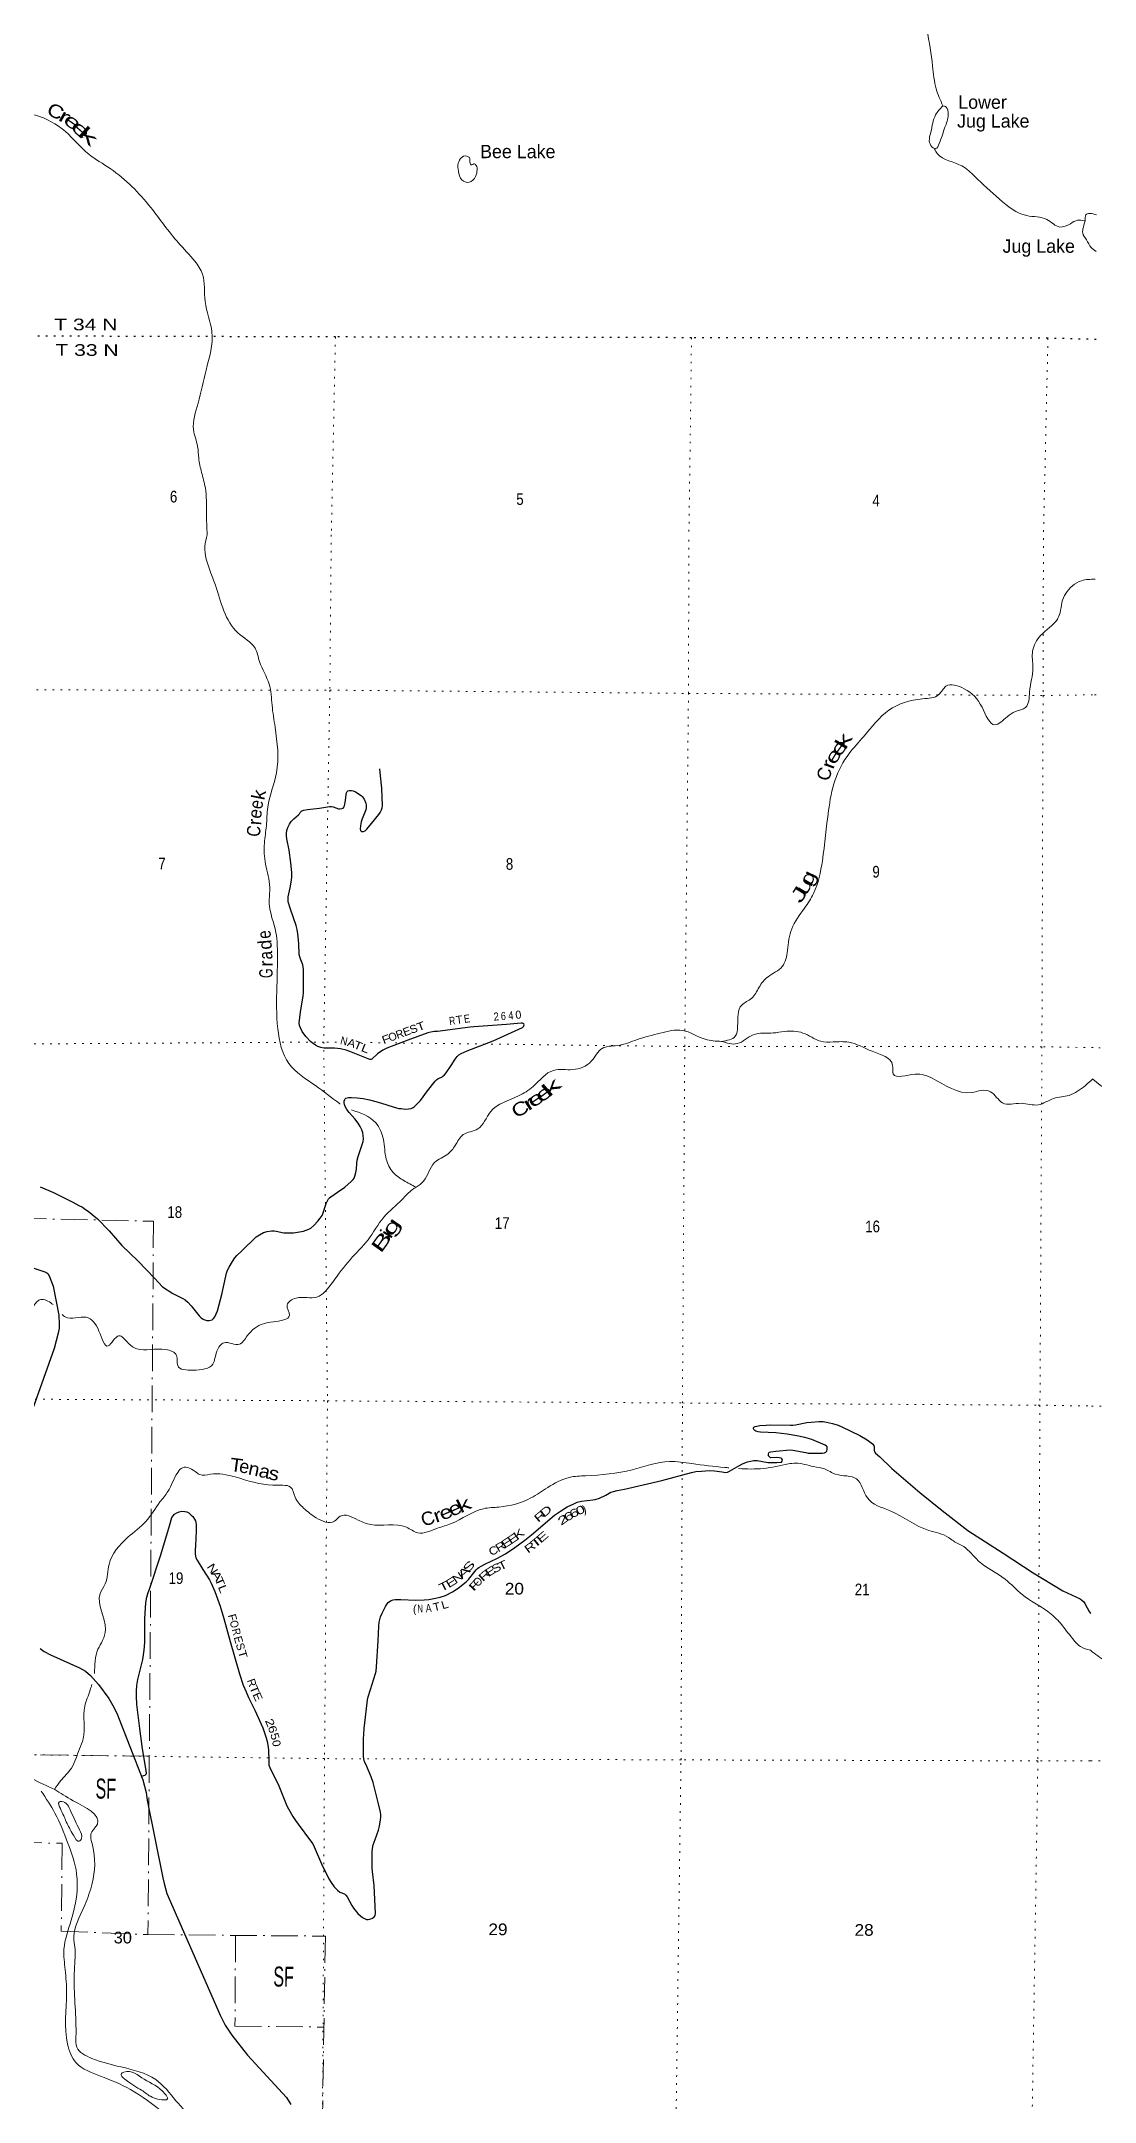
# Model space of a CAD drawing. Header units: feet. Extents: x -1048576 to 137166, y -268550 to 2097152.
# Drawn here: x -107717 to -91916, y 298191 to 329090 of the extents above; entities that cross this region are included whole.
import ezdxf
from ezdxf.enums import TextEntityAlignment as Align

# ---------------------------------------------------------------- set-up
doc = ezdxf.new("R2010")
doc.units = ezdxf.units.FT
doc.header["$LTSCALE"] = 80
doc.linetypes.add('DOT_DASHED', pattern=[7.7, 5, -1.2, 0.3, -1.2])
doc.linetypes.add('DOTTED', pattern=[1.5, 0.3, -1.2])
for name, color, linetype, lineweight in [('29', 7, 'Continuous', 25), ('39', 7, 'Continuous', 13), ('44', 7, 'DOT_DASHED', 13), ('6', 7, 'DOTTED', 25), ('7', 7, 'DOTTED', 13)]:
    doc.layers.add(name, color=color, linetype=linetype, lineweight=lineweight)
doc.layers.add('30', color=7, linetype='Continuous')
doc.layers.add('41', color=7, linetype='Continuous')

msp = doc.modelspace()

# ---------------------------------------------------------------- linework, layer by layer
at = {"layer": '29'}
for points in [[(-103723.54, 317571.69), (-103545.05, 317591.52), (-103392.78, 317612.29), (-103361.87, 317613.79), (-103336.36, 317608.23), (-103258.54, 317581.17), (-103237.71, 317577.37), (-103207.92, 317582.34), (-103189.58, 317588.78), (-103174.81, 317607.17), (-103161.57, 317651.87), (-103153.09, 317704.68), (-103145.79, 317795.35), (-103140.04, 317817.41), (-103128.45, 317838.93), (-103117.6, 317848.89), (-103093.69, 317855.48), (-103063.89, 317855.48), (-103036.82, 317848), (-103000.99, 317832.31), (-102920.03, 317781.13), (-102901.66, 317762.78), (-102873.52, 317723.05), (-102849.44, 317665.42), (-102843.72, 317635.31), (-102842.07, 317598.89), (-102850.98, 317566.45), (-102902.4, 317428.87), (-102916.56, 317383.69), (-102929.8, 317322.44), (-102934.29, 317272.4), (-102928.15, 317254.57), (-102911.17, 317241.25), (-102885.11, 317239.67), (-102858.35, 317249.45), (-102833.79, 317274.43), (-102765.51, 317359.26), (-102651.47, 317496.6), (-102633.48, 317524.4), (-102611.96, 317564.13), (-102602.03, 317593.93), (-102598.48, 317622), (-102609.14, 317887.12), (-102630.71, 318073.81), (-102637.1, 318177.1)], [(-103353.58, 313989.61), (-103479.4, 313991.75), (-103524.1, 314000.02), (-103570.45, 314014.92), (-103605.21, 314033.13), (-103639.81, 314058.48), (-103674.74, 314087.76), (-103749.24, 314163.91), (-103800.95, 314240.11), (-103828.7, 314293.03), (-103843.59, 314331.11), (-103850.22, 314367.53), (-103828.69, 314536.15), (-103789.93, 314771.19), (-103785.66, 314819.46), (-103784.75, 315027.65), (-103782.35, 315170.4), (-103786.43, 315205.54), (-103793.94, 315238.28), (-103824.88, 315316.06), (-103840.29, 315362.44), (-103846.26, 315395.64), (-103854.57, 315557.61), (-103870.09, 315705.11), (-103878.36, 315768.02), (-103893.27, 315829.8), (-103977.44, 316073.32), (-104010.8, 316186.84), (-104012.57, 316220.09), (-104010.8, 316259.68), (-103982.11, 316392.78), (-103961.14, 316511.3), (-103957.93, 316559.64), (-103959.48, 316627.18), (-103974.66, 316768.39), (-103998.1, 316959.19), (-104032.36, 317130.18), (-104037.28, 317173.45), (-104040.59, 317221.46), (-104033.91, 317255.53), (-104020.73, 317300.92), (-103992.16, 317349), (-103966.1, 317388.66), (-103930.75, 317427.61), (-103857.88, 317487.63), (-103841.94, 317506.19), (-103832.36, 317523.08), (-103820.42, 317537.64), (-103807.21, 317548.44), (-103779.03, 317560.82), (-103723.54, 317571.69)], [(-102887.23, 312683.4), (-102893.37, 312718.75), (-102908.27, 312768.41), (-102933.03, 312814.39), (-102962.9, 312864.43), (-103015.72, 312930.54), (-103097.19, 313024.42), (-103135.07, 313073), (-103156.62, 313113.46), (-103169.83, 313144.19), (-103172.74, 313170.63), (-103173.14, 313193.85), (-103164.86, 313218.68), (-103158.24, 313230.27), (-103146.06, 313238.37), (-103108.58, 313248.48), (-103062.83, 313249.51), (-102976.15, 313246.82), (-102889.61, 313235.17), (-102792.4, 313215.37), (-102698.04, 313190.54), (-102615.3, 313166.66), (-102439.56, 313109.8), (-102390.13, 313096.18), (-102352.06, 313087.9), (-102319.23, 313085.24), (-102259.35, 313077.97), (-102208.33, 313079.22), (-102166.65, 313087.9), (-102140.16, 313099.49), (-102122.29, 313112.48), (-102029.95, 313208.17), (-101925.86, 313349.91), (-101810.74, 313496.79), (-101790.57, 313516.8), (-101764.39, 313533.21), (-101724.66, 313549.76), (-101709.76, 313558.04), (-101691.55, 313571.28), (-101668.37, 313589.49), (-101641.3, 313622.55), (-101568.78, 313729.06), (-101506.72, 313825.84), (-101476.34, 313867.6), (-101451.86, 313890.54), (-101416.75, 313910.64), (-101326.46, 313950.68), (-100937.16, 314102.33), (-100499.64, 314302.76), (-100484.76, 314317.87), (-100478.13, 314327.8), (-100472.37, 314338.59), (-100478.13, 314354.29), (-100489.91, 314362.01), (-100498.8, 314365.06), (-100521.17, 314365.88), (-100738.5, 314345.74), (-101226.57, 314312.85), (-101282.66, 314307.94), (-101774.66, 314239.68), (-101825.64, 314238.41), (-101873.96, 314231.14), (-101918.34, 314220.2), (-102217.72, 314110.18), (-102533.08, 313992.24), (-102592.1, 313960.29), (-102671.6, 313904.28), (-102759.31, 313824.59), (-102774.2, 313819.59), (-102787.7, 313821.58), (-103086.43, 313941.49), (-103143.35, 313958.64), (-103227.78, 313978.5), (-103318.83, 313990.09), (-103353.58, 313989.61)], [(-107151.87, 311631.3), (-107099.79, 311604.65), (-107050.5, 311572.75), (-107010.4, 311545.06), (-106873.78, 311430.97), (-106698.36, 311252.87), (-106508.33, 311031.8), (-106270.09, 310802.92), (-106015.08, 310535.04), (-105898.23, 310413.62), (-105744.27, 310313.08), (-105595.41, 310238.99), (-105558.58, 310215.76), (-105515.54, 310182.66), (-105468.12, 310127.29), (-105367.56, 310002.41), (-105346.69, 309977.38), (-105316.89, 309945.93), (-105298.68, 309929.38), (-105275.56, 309920.27), (-105234.12, 309906.2), (-105199.35, 309904.55), (-105154.66, 309916.13), (-105131.48, 309934.34), (-105111.62, 309960.83), (-105075.2, 310053.53), (-105007.54, 310294.55), (-104947.09, 310571.25), (-104936.14, 310614.72), (-104921.25, 310659.41), (-104899.85, 310704.94), (-104850.07, 310793.51), (-104813.92, 310847.33), (-104785.5, 310881.24), (-104715.32, 310948.85), (-104491.59, 311159.03), (-104444.49, 311190.81), (-104383.24, 311223.91), (-104326.99, 311242), (-104264.08, 311249.83), (-104221.01, 311252.06), (-104191.44, 311247.21), (-104079.18, 311222.94), (-104037.25, 311218.95), (-103967.73, 311220.61), (-103935.71, 311223.83), (-103783.3, 311248.63), (-103742.59, 311260.34), (-103704.52, 311275.23), (-103674.63, 311293.21), (-103626.71, 311331.52), (-103567.88, 311396.46), (-103532.35, 311440.78), (-103505.87, 311478.85), (-103493.2, 311506.93), (-103441.2, 311660.66), (-103428.06, 311692.41), (-103408.2, 311728.82), (-103394.95, 311745.38), (-103372.86, 311763.27), (-103271.39, 311832.36), (-103163.71, 311905.26), (-103069.72, 311990.78), (-103039.04, 312020.18), (-103025.47, 312041.73), (-103014.21, 312073.15), (-102999.31, 312124.47), (-102990.34, 312175.85), (-102984.41, 312268.49), (-102977.48, 312308.76), (-102964.54, 312364.5), (-102949.56, 312410.82), (-102902.26, 312546.53), (-102890.06, 312589.63), (-102883.44, 312631.01), (-102887.23, 312683.4)], [(-107733.81, 311910.9), (-107532.36, 311824.57), (-107244.67, 311678.78), (-107151.87, 311631.3)], [(-108252.53, 310832.39), (-107661.2, 310637.33), (-107632.12, 310622.93), (-107619.08, 310609.87), (-107596.56, 310574.82), (-107537.85, 310423.47), (-107452.54, 309985.44), (-107447.31, 309848.41), (-107448.4, 309790.76), (-107464.28, 309718.9), (-107522.47, 309486.63), (-108028.91, 308066.52)], [(-96479.85, 308335.56), (-96443.88, 308336.92), (-96402.5, 308343.55), (-96233.9, 308377.2), (-96170.74, 308383.28), (-96056.51, 308393.21), (-95988.97, 308390.58), (-95942.29, 308381.62), (-95849.59, 308361.76), (-95766.69, 308336.08), (-95708.88, 308312.09), (-95438.79, 308184.8), (-95329.8, 308118.4), (-95248.68, 308058.81), (-95228.82, 308033.97), (-95223.02, 308005.23), (-95223.85, 307959.48), (-95219.36, 307938.41), (-95203.98, 307919.75), (-95139.18, 307864.79), (-94957.71, 307686.46), (-94538.21, 307329.79), (-94204.58, 307057.06), (-93819.36, 306758.21), (-93288.24, 306415.69), (-92840.11, 306124.67), (-92397.31, 305854.06), (-92136.99, 305733.51), (-92108.37, 305714.74), (-92082.02, 305689.09), (-92063.67, 305663.43), (-92030.74, 305598.32), (-92000.35, 305544.68), (-91985.86, 305522.72), (-91976.63, 305514.2)], [(-96979.65, 307807.98), (-96819.11, 307777.94), (-96683.78, 307777.09), (-96614.82, 307784.7), (-96602.8, 307795.61), (-96599.46, 307818.5), (-96607.77, 307832.02), (-96620.78, 307843.52), (-96647.5, 307848.58), (-96697.31, 307850.33), (-96778.23, 307847.19), (-96796.48, 307860.17), (-96807.48, 307876.54), (-96811.38, 307889.96), (-96810.57, 307902.92), (-96806.42, 307923.07), (-96797.3, 307934.77), (-96774.96, 307939.63), (-96699.95, 307945.4), (-96483.05, 307965.86), (-96447.19, 307962.8), (-96248.15, 307925.05), (-96215.43, 307919.76), (-95999.91, 307918.1), (-95972.09, 307921.42), (-95950.9, 307932.5), (-95937.32, 307947.9), (-95929.13, 307976.17), (-95929.05, 308000.88), (-95932.36, 308014.12), (-95939.57, 308023.03), (-95958.84, 308035.64), (-96160.18, 308123.95), (-96263.44, 308153.17), (-96382.47, 308178.46), (-96529.96, 308201.18), (-96698.08, 308222.19), (-96928.01, 308232.52), (-96963.68, 308235.94), (-97000.28, 308245.23), (-97016.65, 308257.46), (-97027.66, 308270.47), (-97034.86, 308283.95), (-97032.77, 308296.92), (-97028.24, 308308.78), (-97011.79, 308318.4), (-96942.16, 308331.96), (-96845.4, 308338.66), (-96778.27, 308341.89), (-96479.78, 308337.58)], [(-102707.13, 301121.75), (-102724.13, 301435.6), (-102751, 301645.75), (-102753.03, 301699.35), (-102755.97, 301738.45), (-102754.77, 301931.81), (-102749.35, 301986.75), (-102737.76, 302046.35), (-102707.37, 302126.12), (-102656.65, 302266.52), (-102641.67, 302323.81), (-102628.5, 302420.47), (-102623.54, 302458.55), (-102623.47, 302492.9), (-102628.5, 302533.04), (-102659.89, 302659.93), (-102739.28, 302980.06), (-102767.56, 303064.42), (-102850.61, 303254.88), (-102866.89, 303291.21), (-102880.14, 303332.73), (-102883.44, 303369.02), (-102881.79, 303638.85), (-102879.17, 303696.45), (-102871.85, 303789.49), (-102830.46, 304175.22), (-102821.96, 304219.8), (-102812.25, 304264.61), (-102776.09, 304371.73), (-102704.65, 304612.24), (-102695.39, 304649.71), (-102688.1, 304714.88), (-102662.84, 305105.24), (-102655.07, 305321.19), (-102646.72, 305385.33), (-102626.85, 305464.79), (-102605.51, 305519.47), (-102554.01, 305617.08), (-102529.82, 305658.19), (-102512.63, 305676.68), (-102476.21, 305704.82), (-102436.7, 305719.49), (-102406.68, 305724.69), (-102323.35, 305725.51), (-102099.47, 305715.4), (-101974.62, 305719.72), (-101901.78, 305724.69), (-101827.94, 305737.93), (-101734.59, 305759.45), (-101654.56, 305784.21), (-101550.84, 305837.26), (-101462.71, 305894.49), (-101343.91, 305987.9), (-101306.52, 306024.24), (-101191.61, 306166.68), (-101173.4, 306188.2), (-101154.65, 306202.65), (-101118.77, 306224.62), (-101053.75, 306255.59), (-100885.18, 306336.4), (-100756.24, 306408.38), (-100612.54, 306502.37), (-100464.89, 306610.34), (-100365.33, 306691.48), (-100017.21, 306990.12), (-99930.18, 307049.02), (-99829.2, 307113.58), (-99730.3, 307159.61), (-99678.55, 307181.45), (-99615.86, 307195.9), (-99529.57, 307209.59), (-99445.14, 307216.22), (-99410.85, 307222.85), (-99345.82, 307242.7), (-99246.89, 307287.65), (-99172, 307330.44), (-99135.76, 307344.27), (-99077.64, 307358.58), (-98966.85, 307378.58), (-98410.74, 307506.02), (-97965.96, 307627.37), (-97900.64, 307640), (-97815.71, 307648.22), (-97695.37, 307656.55), (-97617.55, 307653.19), (-97502.98, 307636.93), (-97480.17, 307631.72), (-97448.71, 307628.41), (-97422.28, 307634.01), (-97392.43, 307646.62), (-97255.22, 307729.02), (-97192.12, 307760.84), (-97125.86, 307786.99), (-97077.9, 307798.92), (-97029.89, 307807.19), (-96979.65, 307807.98)], [(-106210.53, 303072.38), (-106178.04, 303084.04), (-106159.49, 303090.93), (-106141.28, 303102.51), (-106137.97, 303120.72), (-106147.96, 303190.06), (-106197.96, 303484.89), (-106239.61, 303787.5), (-106281.09, 304150.72), (-106288.84, 304272.25), (-106286.96, 304349.04), (-106280.34, 304435.12), (-106265.64, 304524.02), (-106194.29, 304822.55), (-106181.02, 304895.33), (-106171.09, 304963.2), (-106164.9, 305078.13), (-106162.28, 305431.69), (-106154.24, 305599.12), (-106146.26, 305673.38), (-106131.37, 305756.15), (-106111.5, 305825.67), (-106094.95, 305878.65), (-105921.71, 306390.98), (-105794.84, 306828.96), (-105756.11, 306950.83), (-105737.38, 306979.49), (-105715.86, 307004.32), (-105684.76, 307025.05), (-105649.64, 307039.08), (-105608.26, 307047.36), (-105564.85, 307044.97), (-105533.76, 307037.43), (-105502.31, 307022.53), (-105465.85, 306988.85), (-105444.37, 306967.9), (-105416.23, 306928.17), (-105402.99, 306904.99), (-105397.07, 306879.26), (-105391.4, 306847.05), (-105391.48, 306753.77), (-105405.44, 306534), (-105406.3, 306466.31), (-105406.3, 306401.75), (-105397.93, 306349.83), (-105379.81, 306310.7), (-105295.22, 306172.33), (-105194.4, 306016.04), (-105169.31, 305965.7), (-105114.94, 305843.88), (-105034.22, 305621.32), (-104977.54, 305436.65), (-104883.55, 305092.48), (-104741.43, 304606.39), (-104686.18, 304440.09), (-104644.08, 304336.13), (-104606.72, 304254.68), (-104512.43, 304064.62), (-104392.74, 303797.59), (-104366.69, 303724.95), (-104341.86, 303650.46), (-104326.96, 303592.52), (-104317.15, 303540.24), (-104308.75, 303470.02), (-104303.45, 303303.3), (-104305.44, 303266.4), (-104301.81, 303236.56), (-104290.54, 303203.5), (-104155.32, 302928.14), (-104032.76, 302628.67), (-104007.45, 302582.71), (-103942.9, 302466.84), (-103903.16, 302407.24), (-103864.79, 302355.86), (-103676.38, 302105.96), (-103645.23, 302056.93), (-103623.4, 302016.57), (-103514.53, 301759.18), (-103405.42, 301534.97), (-103366.82, 301476.9), (-103322.12, 301415.65), (-103274.24, 301362.51), (-103237.7, 301336.19), (-103169.82, 301308.05), (-103147.51, 301291.24), (-103128.44, 301266.66), (-103058.27, 301132.41), (-103032.42, 301094.5), (-102969.52, 301016.7), (-102928.46, 300978.19), (-102898.34, 300955.44), (-102870.19, 300937.24), (-102837.54, 300922.36), (-102812.25, 300922.34), (-102774.18, 300932.27), (-102747.59, 300945.8), (-102722.76, 300964.01), (-102709.98, 300986.46), (-102704.65, 301013.38), (-102707.13, 301121.75)], [(-107730.22, 304987.8), (-107672.36, 304943.48), (-107578.8, 304893.11), (-107142.8, 304697.84), (-107054.86, 304647.6), (-106976.59, 304582.33), (-106856.01, 304447.86), (-106700.39, 304236.06), (-106640.67, 304135.24), (-106583.09, 304018.16), (-106190.39, 303021.25), (-106142.75, 302827.68), (-106125.43, 302714.43), (-105891.86, 301547.71), (-105873.14, 301465.74), (-105831.03, 301315.6), (-105033.75, 299491.4), (-104955.59, 299337.98), (-104857.84, 299190.79), (-104623.43, 298888.24), (-104037.56, 298253.01), (-103974.98, 298152.27)]]:
    msp.add_lwpolyline(points, dxfattribs=at)
at = {"layer": '39'}
for points in [[(-139726.18, 284721.75), (-139786.61, 284683.23), (-139865.18, 284636.58), (-139935.68, 284589.96), (-139981.99, 284555.51), (-140024.23, 284506.92), (-140030.24, 284490.75), (-140030.24, 284490.75), (-140086.75, 284492.64)], [(-95360.47, 338352.7), (-95391.88, 338068.55), (-95310.77, 337745.54), (-95346.72, 337095), (-95405.46, 336639.01), (-95415.47, 336194.28), (-95411.18, 335870.63), (-95443.73, 335634.61), (-95399, 335199), (-95348.96, 334609.61), (-95312.87, 334030.57), (-95225.86, 333586.12), (-95023.13, 333281.14), (-94765.57, 332878.11), (-94699.1, 332640.3), (-94620.28, 332414.41), (-94447.74, 332229.29), (-94292.46, 331983.82), (-94241.75, 331544.06), (-94303.25, 331158.91), (-94399.94, 330165.66), (-94481.96, 329651.45), (-94432.36, 329262.27), (-94349.18, 328716.77), (-94294.7, 328374.01), (-94194.12, 328121.44)], [(-112576.47, 327811.16), (-112210.91, 327905.7), (-111973.51, 328180.51), (-111664.18, 328520.76), (-111410.16, 328595.06), (-110952.85, 328621.21), (-110315.23, 328557.15), (-110073.14, 328530.55), (-109763.54, 328436), (-109051.08, 328374.64), (-108456.73, 328264.85), (-108154.87, 328077.41), (-107804.85, 327982.13), (-107354.47, 327735.39), (-107004.77, 327397.43), (-106681.23, 327179.27), (-106075.14, 326598.07), (-105662.14, 326070.9), (-105412.47, 325791.37), (-105298.72, 325597.2), (-105259.58, 325187.99), (-105156.61, 324731.11), (-105243.73, 324158.34), (-105363.85, 323660.99), (-105433.61, 323265.87), (-105371.43, 323013.98), (-105354.39, 322837.73), (-105311.73, 322624.62), (-105255.28, 322391.04), (-105237.83, 322012.55), (-105228.13, 321690.02)], [(-94194.12, 328121.44), (-94303.73, 327983.87), (-94375.03, 327728.32), (-94374.63, 327526.08), (-94304.7, 327480.33), (-94248.76, 327556.17), (-94163.53, 327799.34), (-94113.6, 327990.56), (-94145.95, 328102.37), (-94194.4, 328122.15)], [(-101460.56, 327141.94), (-101408.33, 327011.58), (-101297.8, 326975.21), (-101203.25, 327062.49), (-101179.27, 327159.13), (-101194.24, 327226.13), (-101230.18, 327251.05), (-101258.76, 327235.38), (-101290.4, 327274.38), (-101287.4, 327328.93), (-101353.36, 327370.56), (-101443.47, 327305.44), (-101464.51, 327259.31), (-101460.56, 327141.94)], [(-94321.01, 327472.53), (-94275.77, 327402.96), (-93911.15, 327220.45), (-93713.89, 327061.19), (-93346.01, 326722.9), (-92936.08, 326474.87), (-92633.91, 326416.85), (-92439.86, 326304.15), (-92281.29, 326353.88), (-92175.27, 326404.55), (-92069.42, 326396.85)], [(-91890.83, 326484.37), (-91993.53, 326506.44), (-92050.47, 326487.25), (-92059.5, 326434.83), (-92088.21, 326299.85), (-92097.85, 326213.06), (-92041.03, 326112.95), (-91970.36, 325996.4), (-91893.53, 325937.92)], [(-103232.69, 313153.94), (-103243.4, 313161.55), (-103604.35, 313430.75), (-104001.54, 313758.58), (-104168.09, 314279.74), (-104177.61, 315537.43), (-104197.42, 315727.23), (-104297.49, 316165.5), (-104288.93, 316401.67), (-104352.84, 316749.02), (-104370.36, 317066), (-104339.53, 317326.35), (-104318.76, 317604.9), (-104188.45, 318119.42), (-104209.25, 318801.79), (-104255.02, 319132.95), (-104298.8, 319449.98), (-104443.51, 319789.42), (-104509.75, 319987.38), (-104765.76, 320218.03), (-105103.59, 320931.31), (-105181.92, 321141.42), (-105261.93, 321513.02), (-105228.13, 321690.02)], [(-97514.58, 314093), (-97307.73, 314169.21), (-97273.09, 314318.53), (-97209.82, 314637.37), (-97062.18, 314738.01), (-96950.76, 314903.32), (-96817.14, 315062.54), (-96604.77, 315213.52), (-96525.51, 315455.61), (-96462.23, 315780.5), (-96269.73, 316091), (-96133.96, 316310.78), (-96001.68, 316801.07), (-95909.24, 317553.87), (-95811.36, 318011.93), (-95598.47, 318411.22), (-95385.91, 318659.1), (-95003.37, 319060.07), (-94500.15, 319228.64), (-94255.64, 319292.75), (-94148.34, 319417.7), (-93875.77, 319380.82), (-93607.74, 319103.72), (-93416.42, 318838.89), (-93232.39, 318957.63), (-93104.99, 319040.14), (-92955.41, 319100.41), (-92894.35, 319330.42), (-92845.13, 319693.7), (-92848.65, 319948.06), (-92729.02, 320177.96), (-92478.07, 320425.77), (-92437.49, 320518.55), (-92408.9, 320673.93), (-92250.86, 320921.93), (-92117.4, 321000.39), (-91913.17, 321021.19)], [(-91945.91, 313527.84), (-91488.81, 313294.92), (-91266.85, 313355.23), (-91002.54, 313362.99), (-90609.07, 313467.5), (-90029.99, 313553.62), (-89233, 313681.88), (-88682.21, 313642.86), (-88048.72, 313583.55), (-87467.64, 313623.23), (-86860.28, 313790.08), (-86361.93, 313795.54), (-85702.13, 313944.15), (-85599.21, 313984.41), (-85419.7, 313861.04), (-85084.85, 313670.85), (-84826.63, 313595.84), (-84616.85, 313478.48), (-84396.94, 313449.95), (-84183.09, 313433.54), (-83656.51, 313392.53), (-83081.56, 313246.47), (-81972.03, 312889.8), (-81580.71, 312638.97), (-80904.9, 312442.32), (-80656.78, 312335.02), (-80374.45, 312007.6), (-79864.07, 311833.35), (-79547.33, 311774.42), (-79168, 311826.46), (-78895.62, 311854.4), (-78603.04, 311920.68), (-78352.8, 312075.84), (-77967.38, 312226.8), (-77442.65, 312652.18), (-77285.17, 312930.61), (-77020.58, 313669.25), (-76778.3, 314103.04), (-76669.23, 314413.84), (-76688.24, 314679.35)], [(-102094.81, 311905.63), (-101983.55, 311996.25), (-101817.36, 312276.53), (-101619.19, 312401.29), (-101507.84, 312532.29), (-101386.33, 312693.55), (-101170.05, 312779.92), (-100979.68, 313035.92), (-100557.09, 313275.31), (-100340.7, 313416.2), (-100033.23, 313657.83), (-99744.4, 313669.37), (-99467.46, 313793.98), (-99303.47, 313987.46), (-99077.19, 314029.4), (-98776.08, 314119.64), (-98432.55, 314215.86), (-98099.23, 314257.59), (-97760.21, 314123.68), (-97513.88, 314092.91)], [(-97513.88, 314092.91), (-97277.66, 314058.12), (-97039.08, 314190.89), (-96738.1, 314218.55), (-96570.43, 314240.42), (-96293.79, 314217.67), (-96029.47, 314096.02), (-95841.67, 314083.53), (-95607.4, 314081.05), (-95254.26, 313943.07), (-94947.71, 313732.52), (-94937.88, 313605.32), (-94610.71, 313600.63), (-94354.35, 313539.56), (-93763.05, 313324.4), (-93615.55, 313356.4), (-93480.28, 313337.97), (-93300.88, 313170.05), (-93022.19, 313163.44), (-92765.74, 313140.73), (-92533.29, 313237.17), (-92302.96, 313283.14), (-92058.29, 313430.02), (-91943.55, 313529.9)], [(-102094.81, 311905.63), (-102280.41, 312006.94), (-102439.71, 312128.38), (-102542.3, 312326.42), (-102584.1, 312621.23), (-102700.72, 312871.79), (-103062.17, 313065.25)], [(-107403.86, 309995.88), (-107357.87, 309959.93), (-107040.8, 309955.27), (-106851.39, 309748.98), (-106712.5, 309524.62), (-106550.61, 309677.73), (-106423.58, 309580.57), (-106280.39, 309481.37), (-105850.23, 309472.44), (-105686.83, 309381.27), (-105668.97, 309229.83), (-105438.88, 309160.74), (-105143.83, 309253.02), (-105082.84, 309444.67), (-104973.52, 309573.66), (-104743.33, 309550.99), (-104627.95, 309675.92), (-104385.22, 309859.15), (-104235.72, 309887.11), (-103995.18, 309987.57), (-104029.2, 310137.03), (-103895.69, 310241.73), (-103584.64, 310257.27), (-103345.86, 310482.89), (-103084.64, 310817.48), (-102815.42, 311117.74), (-102578.43, 311456.41), (-102303.21, 311722.34), (-102149.41, 311871.42), (-102094.81, 311905.63)], [(-110300.53, 310963.57), (-110365.81, 310573.55), (-110463.28, 310317.36), (-110623.48, 310004.78), (-110666.27, 309819.14), (-110575.97, 309536.34), (-110580.44, 309326.4), (-110599.12, 309086.21), (-110500.91, 308720.62), (-110386.07, 308583.12), (-110264.96, 308552.6), (-110151.85, 308560.45), (-110081.38, 308455.33), (-109939.07, 307930.18), (-109972.02, 307621.38), (-110105.99, 307292.59), (-110171.37, 306929.35), (-110153.69, 306687.06), (-109897.82, 306385.76), (-109540.97, 306088.3), (-109462.51, 305940.78), (-109297.32, 305734.54), (-109029.48, 305362.56), (-108837.82, 305267.3), (-108591.64, 305163.85), (-108388.17, 304915.15), (-108386.52, 304739.51), (-108501.83, 304644.86), (-108677.71, 304558.41), (-108807.15, 304469.84), (-108940.8, 304298.51), (-109034.07, 304119.03), (-109026.63, 303810.15), (-108904.07, 303499.02), (-108526.91, 303254), (-108127.2, 303172.46), (-107858.86, 303040.71), (-107513.86, 302874.49)], [(-110300.38, 310963.03), (-110127.25, 310694.2), (-109879.17, 310536.24), (-109693.6, 310422.83), (-109440.79, 310595.94), (-109259.21, 310504.73), (-108998.86, 310419.43), (-108710.25, 310328.01), (-108476.21, 310210.46), (-108195.91, 310006.01), (-107951.61, 309973.23), (-107720.86, 310223.09), (-107555.38, 310158.16), (-107537.58, 310144.53)], [(-106916.06, 304611.86), (-106865.27, 304976.72), (-106796.33, 305107.8), (-106753.58, 305273.25), (-106833.25, 305812.41), (-106758.23, 305955.59), (-106699.05, 306250.21), (-106415.47, 306655.41), (-106146.37, 306895.11), (-105935.73, 307185.39), (-105818.28, 307340.6), (-105668.23, 307628.98), (-105597.4, 307699.49), (-105385.49, 307626.4), (-105339.1, 307596.02), (-105179.54, 307601.76), (-104810.04, 307560.65), (-104242.79, 307436.38), (-104091.32, 307436.08), (-103978.28, 307409.61), (-103909.93, 307256.05), (-103781.01, 307094.3), (-103591.47, 306946.56), (-103318.92, 306897.56), (-103231.93, 306972.08), (-102961.42, 306915.02), (-102777.78, 306846.02), (-102238.62, 306806.59), (-102071.17, 306723.49), (-101776.17, 306791.54), (-101565.98, 306861.78), (-101084.86, 307084.91), (-100852.55, 307108.67), (-100371.6, 307247.01), (-100120.85, 307401.95), (-99793.36, 307554.72), (-99552.98, 307578.47), (-98854.01, 307669.94), (-98296.34, 307794), (-97959.14, 307761.03), (-97466.47, 307703.52), (-97402.21, 307696.89)], [(-97258.48, 307685.42), (-96884.86, 307688.24), (-96511.09, 307756.13), (-96404.03, 307768.03), (-96133.51, 307717.03), (-95970, 307680.36), (-95802.53, 307601.3), (-95489.64, 307532.04), (-95326.64, 307247.08), (-94985.72, 307052.6), (-94406.7, 306758.73), (-94112.06, 306655.19), (-94037.44, 306600.54), (-93882.11, 306515.44), (-93664.43, 306305.06), (-93259.06, 306025.67), (-93005.06, 305797.05), (-92621.86, 305543.95), (-92426.34, 305361.87), (-92218.86, 305099.02), (-92130.16, 305018.1), (-91980.46, 304962.08)], [(-91980.46, 304962.08), (-91758.43, 304803.35), (-91514.34, 304716.24), (-91223.85, 304588.69), (-90931.42, 304299.63), (-90584.6, 303766.2), (-90310.36, 303370.14), (-89945.36, 302915.43), (-89784, 302779.96), (-89447.19, 302462.58), (-88939, 301844.16), (-88795.84, 301607.76), (-88636.47, 301575.27), (-88366.18, 301391.21), (-88007.16, 301112.16), (-87563.38, 300881.46), (-87287.08, 300608.57), (-86962.31, 300446.66), (-86571.02, 300153.43), (-86314.96, 299710.97), (-86127.35, 299629.98), (-85988.17, 299557.13), (-85812.72, 299355.02), (-85502.1, 299116.41), (-85040.11, 299018.94), (-84420.7, 299048.48), (-84031.3, 299068.2), (-83688.31, 299071.83), (-83355.36, 299210.74), (-82979.96, 299539.39), (-82745.78, 299908.58), (-82691.24, 300066), (-82632.61, 300382.91), (-82561.9, 300621.07), (-82446.81, 300857.15), (-82335.78, 301006.42), (-82255, 301198.13), (-82265.03, 301347.55), (-82182.23, 301555.41), (-82190.24, 301716.94)], [(-107516.35, 302875.69), (-107428.77, 303001.5), (-107262.76, 303194.97), (-107145.04, 303481.39), (-107088.17, 303634.7), (-107064.95, 304121.17), (-106981.64, 304365.27), (-106958.05, 304449.15)], [(-107716.88, 302847.42), (-107510.55, 302519.18), (-107321.61, 302078.72), (-107185.25, 301608.09), (-107267.47, 300913.81), (-107375.41, 300477.98), (-107357.86, 300171.09), (-107336.36, 299823.83), (-107321.79, 299056.68), (-107191.09, 298775.82), (-106829.99, 298577.26), (-106378.02, 298374.49), (-105877.88, 298026.28), (-105623.87, 297801.69), (-105456.92, 297472.31), (-105214.17, 296686.54), (-104934.24, 296302.42), (-104591.16, 296178.6), (-103997.53, 296114.84), (-103741, 296134.51), (-103648.25, 296059.64), (-103275.67, 295552.19), (-102723.34, 295046.41), (-102296.61, 294695.58), (-102171.46, 294324.63), (-101955.07, 293488.44), (-101718.36, 292708.74), (-101523.65, 292131), (-101268.55, 291458.25), (-100976.5, 291074.11), (-100815.57, 290766.94), (-100868.33, 290641.89), (-100985.62, 290569.45), (-101082.74, 290484.85), (-101452.61, 290344.28), (-101830.57, 290203.72), (-102018.7, 290056.72), (-102112.33, 289703.63), (-102092.7, 289425), (-102099.09, 289267.56), (-102133.7, 289132.37), (-102168.13, 289083.99), (-102167.99, 289152.63), (-102149.53, 289289.86), (-102149.39, 289356.48), (-102193.8, 289370.7), (-102232.36, 289279.93), (-102273.33, 288995.37), (-102192.97, 288791.32), (-102122.73, 288573.16), (-102056.61, 288318.67), (-102024.69, 288128.84), (-101932.05, 288003.5), (-101639.82, 287704.14), (-101549.53, 287417.3), (-101353.14, 286678.06), (-101214.79, 286191.27), (-100991.29, 285859.75), (-100449.04, 285364.08), (-100120.47, 285064.66), (-100098.47, 284957.62), (-100082.88, 284685.06), (-100010.43, 284557.74), (-99532.53, 284199.47), (-99215.58, 284136.26), (-98879.96, 284313.24), (-98422.75, 284689.84), (-98218.56, 284792.39), (-98010.66, 284735.45), (-97819.24, 284519.07), (-97654.65, 284026.17)], [(-107513.86, 302874.49), (-107235.5, 302706.38), (-106874.71, 302354.4), (-106911.18, 302297.95), (-106965.87, 302221.35), (-106948.06, 302041.64), (-106953.29, 301466.32), (-107063.02, 301141.52), (-107227.7, 300612.94), (-107209.81, 300473.61), (-107214.27, 300265.69), (-107222.78, 300059.79), (-107196.36, 299161.4), (-107184.55, 299012), (-106956.68, 298841.97), (-106522.73, 298713.93), (-106000.05, 298523.13), (-105695.74, 298207.6), (-105234.61, 297546.56), (-105160.68, 297162.85), (-104941.92, 296494.22), (-104835.02, 296427.39), (-104719.78, 296485.7), (-104462.67, 296785.98), (-104365.4, 296945.27), (-104227.91, 297021.71), (-104016, 296952.65), (-103721.82, 296620.99), (-103691.7, 296536.14), (-103734.16, 296514.02), (-103852.99, 296671.72), (-104028.31, 296859.81), (-104209.91, 296938.9), (-104278.62, 296916.83), (-104307.02, 296858.35), (-104246.58, 296783.53), (-103972.32, 296585.15), (-103639.87, 296204.97), (-103063.19, 295757.68), (-102829.36, 295541.21), (-102547.19, 295262.07), (-102313.98, 294888.85), (-102082.04, 294596.98), (-101929.58, 294096.03), (-101671.05, 293126.53), (-101443.77, 292675.9), (-101313.73, 292076.07), (-101199.47, 291657.97), (-100748.24, 291097.88), (-100646.19, 290635.39), (-100733.31, 290504.35), (-100923.38, 290389.66), (-101060.82, 290339.46), (-101349.79, 290259.28), (-101737.91, 290084.43), (-101934.15, 289923.32), (-102009.23, 289747.84), (-102007.43, 289642.86), (-101987.36, 289580.24), (-101930.69, 289638.67), (-101809.25, 289767.63), (-101586.65, 289985.21), (-101358.1, 290146.25), (-101178.29, 290176.18), (-101016.67, 290204.12), (-100953.96, 290254.46), (-100891.23, 290312.88), (-100856.9, 290312.81), (-100881.27, 290244.22), (-100986.49, 290149.55), (-101218.89, 290079.36), (-101394.71, 290023.18), (-101588.93, 289858.03), (-101821.65, 289632.4), (-101920.97, 289458.98), (-101984.3, 289107.85), (-101949.5, 288352.77), (-101792.47, 288110.21), (-101498.35, 287750.29), (-101321.58, 287289.67), (-101151.51, 286516.16), (-101002.79, 286160.57), (-99996.97, 285207.74), (-99811.81, 284898.51), (-99800.12, 284692.57), (-99729.76, 284532.96), (-99445.38, 284348.69), (-99257.44, 284402.82), (-98963.92, 284731.29), (-98646.43, 284930.51), (-98185.86, 284980.07)], [(-107341.17, 302387.63), (-107429.62, 302587.66), (-107447.6, 302684.59), (-107409.21, 302694.61), (-107272.18, 302544.95), (-107141.47, 302270.15), (-107113.48, 302136.85), (-107145.87, 302098.56), (-107234.55, 302187.56), (-107341.17, 302387.63)], [(-106210.41, 298366.08), (-106460.51, 298528.08), (-106518.91, 298606.93), (-106476.44, 298635.1), (-106173.72, 298529.53), (-105861.13, 298310.88), (-105822.92, 298236.11), (-105946.13, 298226.27), (-106079.33, 298272.96), (-106210.41, 298366.08)]]:
    msp.add_spline(points, degree=3, dxfattribs=at)
at = {"layer": '44'}
for points in [[(-113810.94, 321737.03), (-113840.19, 319624.11), (-108625.38, 319538.23), (-108654.81, 311453.73), (-106032.25, 311394.66), (-106095.55, 303371.4)], [(-106095.55, 303371.4), (-108706.34, 303405.76), (-108721.67, 302085.84), (-107401.79, 302068.47), (-107417.12, 300748.56), (-106116.65, 300697.37)], [(-106095.55, 303371.4), (-106116.65, 300697.37), (-103455.81, 300674.69), (-103498.59, 297991.25), (-100831.71, 297976.66), (-100887.76, 292703.26)], [(-104803.01, 300686.17), (-104810.88, 299326.54), (-103477.55, 299311.09)]]:
    msp.add_lwpolyline(points, dxfattribs=at)
at = {"layer": '6'}
msp.add_lwpolyline([(-91897.8, 324617.48), (-92619.42, 324636.95), (-97963.93, 324644.14), (-103304.33, 324655.31), (-108622.43, 324670.12)], dxfattribs=at)
at = {"layer": '7'}
for p, q in [((-103304.33, 324655.31), (-103366.53, 321686.1)), ((-97963.93, 324644.14), (-98003.55, 321661.86)), ((-92619.42, 324636.95), (-92686.64, 321639.1)), ((-102633.44, 314072.04), (-102832.97, 314074.52))]:
    msp.add_line(p, q, dxfattribs=at)
for points in [[(-103366.53, 321686.1), (-103388.15, 319359.35), (-103479.81, 314082.56), (-103424.26, 308702.52), (-103467.64, 303336.81), (-103498.59, 297991.25), (-103502.6, 296094.06)], [(-98212.48, 292690.82), (-98195.43, 297966.6), (-98121.79, 303318.12), (-98100.66, 308669.74), (-98065.4, 314015.28), (-98010.05, 319310.31), (-98003.55, 321661.86)], [(-92686.64, 321639.1), (-92692.5, 319279.55), (-92709.42, 314012.71), (-92738.68, 308636.88), (-92769.87, 303303.45), (-92855.59, 297972.14), (-92856.5, 292665.92)], [(-108626.02, 319362.39), (-103388.15, 319359.35), (-98010.05, 319310.31), (-92692.5, 319279.55), (-91919.79, 319288.56)], [(-91919.79, 319288.56), (-87132.54, 319257.85), (-81773.72, 319215.19), (-76838.87, 319184.93), (-71486.23, 319170.43), (-66123.49, 319176.11), (-61279.96, 319180.54)], [(-103288.95, 314080.19), (-103479.81, 314082.56), (-108645.36, 314048.85)], [(-91941.62, 313998.63), (-92709.42, 314012.71), (-98065.4, 314015.28), (-102401.21, 314069.16)], [(-81770.27, 313982.3), (-87273.82, 313964.21), (-91941.62, 313998.63)], [(-108646.89, 308731.07), (-103424.26, 308702.52), (-98100.66, 308669.74), (-92764.93, 308636.93), (-91963.79, 308624.4)], [(-91963.79, 308624.4), (-87386.87, 308599.87), (-81778.98, 308468.36)], [(-91985.73, 303305.9), (-92769.87, 303303.45), (-98121.79, 303318.12), (-103467.64, 303336.81), (-108706.34, 303405.76)], [(-61323.81, 303242.57), (-66152.71, 303248.58), (-71490.57, 303253.48), (-76826.21, 303261.1), (-82151.52, 303269.5), (-87516.05, 303271.9), (-91985.73, 303305.9)]]:
    msp.add_lwpolyline(points, dxfattribs=at)

# ---------------------------------------------------------------- texts
at = {"layer": '30'}
for s, rotation, p in [('0', 5.294, (-100556, 314432.95)), ('R', 20.505, (-102318.97, 314147.05)), ('T', 7.899, (-101440.33, 314358.19)), ('O', 20.505, (-102426.94, 314106.67)), ('O', 46.5, (-101126.96, 305948.92)), ('(', 357.414, (-102117.33, 305526.01)), ('E', 285.275, (-104815.88, 305104.21)), ('S', 286.298, (-104784.82, 304998.91)), ('R', 289.652, (-104614.09, 304454.74))]:
    msp.add_text(s, height=120, rotation=rotation, dxfattribs=at).set_placement(p, align=Align.CENTER)
for s, rotation, width, p in [('E', 20.178, 1.1, (-102213.14, 314186.45)), ('S', 20.178, 1.1, (-102112.03, 314223.61)), ('T', 20.178, 1.25, (-102003.38, 314263.52)), ('R', 7.899, 0.8, (-101543.99, 314342.35)), ('E', 7.899, 0.85, (-101324.5, 314373.98)), ('2', 6.429, 0.9, (-100886.18, 314406.61)), ('6', 1.774, 0.85, (-100784.26, 314413.24)), ('4', 5.294, 0.9, (-100668.44, 314422.53)), ('N', 346.763, 0.9, (-103189.08, 314041.31)), ('A', 343.232, 1.1, (-103080.26, 314009.56)), ('T', 338.13, 1.3, (-102987.35, 313974.57)), ('L', 338.13, 1.3, (-102877.12, 313930.75)), ('F', 20.505, 1.2, (-102525.94, 314069.39)), ('R', 40.625, 1.55, (-100196.57, 306928.48)), ('D', 40.625, 1.55, (-100110.52, 307002.31)), ('2', 36.526, 1.75, (-99857.71, 306872.23)), ('6', 30.635, 1.6, (-99777.65, 306919.39)), ('6', 27.973, 1.55, (-99697.62, 306967.41)), ('0', 26.105, 1.5, (-99606.08, 307010.58)), (')', 15.27, 0.95, (-99555.07, 307018.9)), ('C', 25.612, 1.15, (-100910.63, 306402.65)), ('R', 30.169, 1.25, (-100800.45, 306465.38)), ('E', 33.188, 1.45, (-100705.46, 306525.24)), ('E', 34.404, 1.45, (-100611.17, 306586.97)), ('K', 35.297, 1.45, (-100520.28, 306654.28)), ('R', 36.176, 1.4, (-100351.41, 306457.52)), ('T', 39.18, 1.8, (-100255.86, 306535.59)), ('E', 40.625, 1.65, (-100162.88, 306614.83)), ('N', 302.825, 1.3, (-105198.35, 306151.29)), ('S', 47.804, 1.7, (-101259.66, 306177.9)), ('E', 32.729, 1.4, (-100949.14, 306096.2)), ('S', 29.004, 1.3, (-100863.64, 306144.36)), ('T', 25.612, 1.4, (-100772.32, 306182.87)), ('A', 302.825, 1.45, (-105130.55, 306047.19)), ('T', 294.052, 1.35, (-105093.03, 305968.1)), ('L', 291.404, 1.3, (-105047.65, 305859.11)), ('T', 27.089, 1.45, (-101652.13, 305867.87)), ('E', 31.492, 1.4, (-101540.95, 305930.2)), ('N', 35.313, 1.35, (-101435.66, 306002.46)), ('A', 42.063, 1.75, (-101339.9, 306085.93)), ('F', 47.445, 1.85, (-101171.29, 305900.01)), ('R', 42.238, 1.6, (-101026.61, 306042.86)), ('N', 1.982, 0.7, (-102031.27, 305527.64)), ('A', 3.903, 0.8, (-101903.26, 305534.72)), ('T', 12.982, 1.1, (-101773.46, 305556.26)), ('L', 17.191, 1.15, (-101647.29, 305589.92)), ('F', 285.275, 1.05, (-104905.25, 305437.66)), ('O', 285.275, 0.9, (-104876.9, 305338.06)), ('R', 285.275, 0.9, (-104846.9, 305222.03)), ('T', 286.298, 1.2, (-104751.5, 304885.81)), ('T', 292.046, 1.3, (-104574.42, 304350.53)), ('E', 294.184, 1.2, (-104524, 304240.55)), ('2', 294.143, 1.35, (-104340.1, 303851.29)), ('6', 287.378, 1.25, (-104303.37, 303758.93)), ('5', 286.595, 1.15, (-104268.69, 303653.2)), ('0', 280.139, 1.1, (-104247.05, 303556.51))]:
    msp.add_text(s, height=120, rotation=rotation, dxfattribs=dict(at, width=width)).set_placement(p, align=Align.CENTER)
at = {"layer": '41'}
for s, rotation, width, p in [('C', 333.987, 1.25, (-107544.12, 327950.01)), ('r', 330.605, 1.65, (-107413.16, 327877.37)), ('e', 325.613, 1.65, (-107301.57, 327801.5)), ('e', 318.701, 1.9, (-107187.16, 327693.99)), ('k', 318.406, 2.15, (-107079.39, 327594.83)), ('e', 54.353, 1.65, (-95675.02, 318439.96)), ('k', 59.207, 1.7, (-95600.32, 318547.6)), ('r', 70.157, 1.35, (-95820.18, 318216.32)), ('e', 59.072, 1.5, (-95758, 318319.97)), ('k', 78.985, 1.1, (-104357.8, 317773.1)), ('e', 81.299, 0.9, (-104394.39, 317632.03)), ('e', 80.712, 0.95, (-104412.68, 317492.56)), ('C', 82.926, 0.85, (-104431.69, 317233.27)), ('J', 58.226, 1.75, (-96268.44, 316245.02)), ('u', 58.362, 1.7, (-96191.88, 316369.28)), ('g', 65.084, 1.45, (-96131.78, 316501.35)), ('e', 96.816, 0.85, (-104275.28, 315704.58)), ('G', 88.917, 0.7, (-104246.55, 315113.04)), ('a', 92.792, 0.85, (-104251.13, 315387.44)), ('e', 33.353, 1.6, (-100249.53, 313150.2)), ('e', 36.907, 1.7, (-100124.81, 313234.17)), ('k', 40.68, 2.1, (-100003.75, 313330.09)), ('C', 28.614, 1.3, (-100488.59, 312993.8)), ('r', 32.783, 1.75, (-100349.96, 313083.43)), ('B', 54.186, 1.75, (-102534.43, 311028.64)), ('i', 58.573, 1.35, (-102454.53, 311156.19)), ('g', 55.316, 1.75, (-102387.53, 311258.44)), ('T', 352.731, 1.15, (-104801.72, 307640.23)), ('n', 348.121, 1.1, (-104543.39, 307583.14)), ('a', 347.971, 1.1, (-104385.47, 307548.53)), ('s', 349.635, 1.15, (-104243.3, 307514.41)), ('e', 24.519, 1.3, (-101473.86, 306998.45)), ('k', 25.558, 1.55, (-101338.17, 307055.27)), ('C', 17.912, 1.05, (-101889.05, 306845.01)), ('r', 19.047, 1.3, (-101743, 306891.17)), ('e', 23.469, 1.3, (-101612.86, 306939.87))]:
    msp.add_text(s, height=200, rotation=rotation, dxfattribs=dict(at, width=width)).set_placement(p, align=Align.CENTER)
for s, p in [('Lower', (-93964.13, 328077.04)), ('Jug Lake', (-93981.5, 327794.62)), ('Bee Lake', (-101134.5, 327336.25)), ('Jug Lake', (-93299.64, 325917.68))]:
    msp.add_text(s, height=200, dxfattribs=at).set_placement(p)
for s, rotation, p in [('C', 74.583, (-95877.31, 318077.26)), ('r', 85.759, (-104416.18, 317374.6)), ('d', 95.1, (-104261.96, 315549.64)), ('r', 90.354, (-104247.13, 315260.93)), ('e', 348.942, (-104687.36, 307621.03))]:
    msp.add_text(s, height=200, rotation=rotation, dxfattribs=at).set_placement(p, align=Align.CENTER)
at = {"layer": '44', "width": 0.6}
for p in [(-106904.12, 302738.24), (-104237.29, 299919.65)]:
    msp.add_text('SF', height=300, rotation=359.21, dxfattribs=at).set_placement(p)
at = {"layer": '6', "width": 1.35}
for s, p in [('T 34 N', (-107520.92, 324755.17)), ('T 33 N', (-107503.74, 324372.7))]:
    msp.add_text(s, height=175, rotation=359.963, dxfattribs=at).set_placement(p)
at = {"layer": '7'}
for s, width, p in [('6', 0.85, (-105786.77, 322174.1)), ('5', 0.85, (-100592.08, 322136.4)), ('4', 0.85, (-95252.2, 322113.5)), ('7', 0.85, (-105959.75, 316673.4)), ('8', 0.85, (-100748.67, 316664.99)), ('9', 0.85, (-95251.78, 316548.79)), ('18', 0.85, (-105824.63, 311444.93)), ('17', 0.85, (-100914.13, 311280.81)), ('16', 0.85, (-95359.41, 311229.73)), ('19', 0.85, (-105805.9, 305955.55)), ('20', 1.1, (-100763.89, 305797.97)), ('21', 0.85, (-95515.81, 305785.74)), ('30', 1.05, (-106629.87, 300566.13)), ('29', 1.1, (-101009.87, 300689.63)), ('28', 1.1, (-95519.28, 300680.53))]:
    msp.add_text(s, height=175, dxfattribs=dict(at, width=width)).set_placement(p)

doc.saveas('drawing.dxf')
